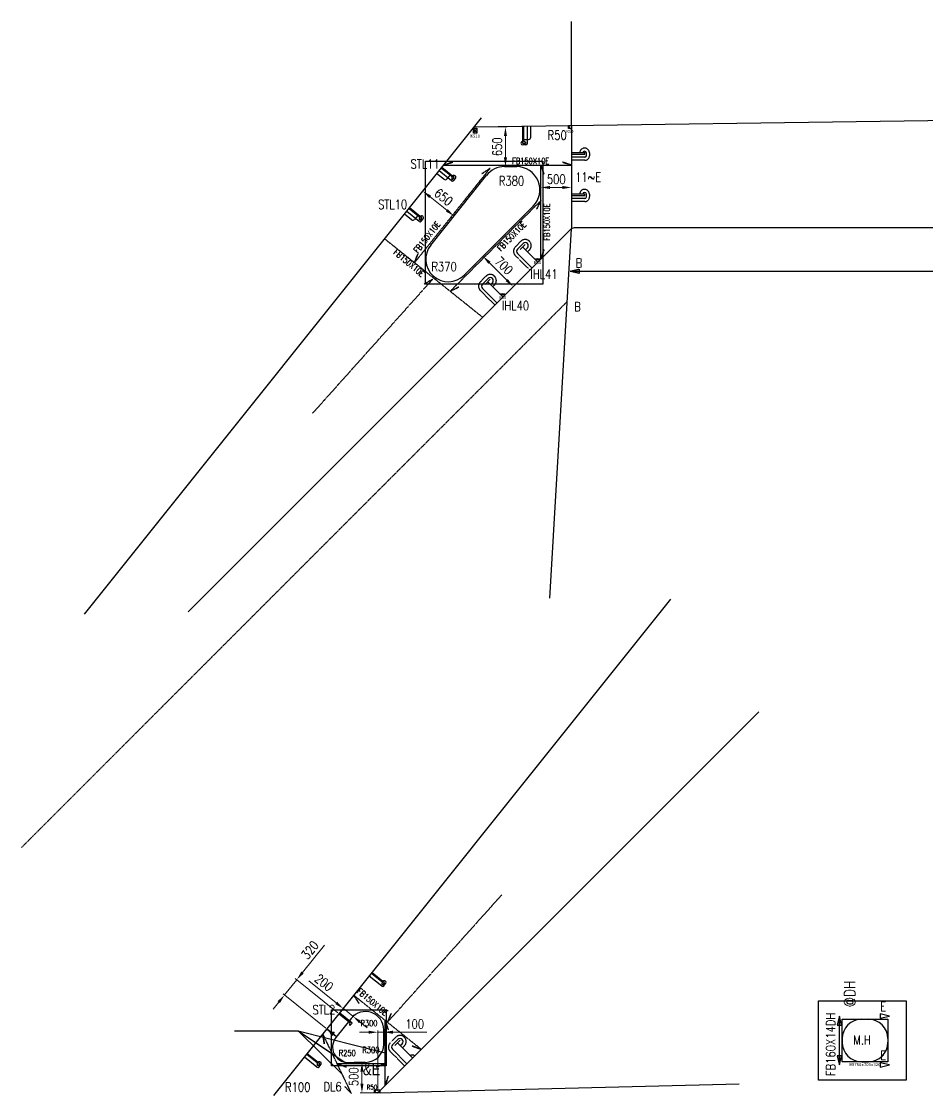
# Model space of a CAD drawing. Header units: millimetres. Extents: x 5207 to 81201, y -23793 to 43219.
# Drawn here: x 14365 to 29220, y 25619 to 43219 of the extents above; entities that cross this region are included whole.
import ezdxf
from ezdxf.enums import TextEntityAlignment as Align

# ---------------------------------------------------------------- set-up
doc = ezdxf.new("R2010")
doc.units = ezdxf.units.MM
doc.linetypes.add('CENTER', pattern=[8, 5.5, -1, 0.5, -1])
doc.linetypes.add('DASHED', pattern=[8, 6, -2])
for name, color, linetype in [('200-CO3', 7, 'Continuous'), ('Girder_Visible', 3, 'CENTER'), ('HP', 254, 'Continuous'), ('Plan_Visible', 3, 'Continuous'), ('Seam', 40, 'Continuous'), ('Stiffener_Invisible', 2, 'DASHED'), ('Stiffener_Visible', 1, 'CENTER'), ('T', 3, 'Continuous'), ('Text', 7, 'Continuous'), ('可识别开孔', 7, 'Continuous'), ('开孔识别结果', 7, 'Continuous')]:
    doc.layers.add(name, color=color, linetype=linetype)
doc.layers.add('非标开孔', color=190, linetype='Continuous', plot=False)
doc.styles.add('JITDXF', font='short.shx', dxfattribs={"width": 0.8, "bigfont": 'hzdxf.shx'})
doc.styles.add('JNRD_E1', font='romans.shx', dxfattribs={"width": 0.8})
doc.styles.get("Standard").update_dxf_attribs({"font": ''})
doc.styles.add('STYLE2', font='romans.shx', dxfattribs={"width": 0.8, "height": 120, "bigfont": 'xc02.shx'})
doc.styles.get('Standard').set_extended_font_data('SimSun')
doc.dimstyles.new('Jnrd_D150', dxfattribs={"dimtxt": 150, "dimasz": 150, "dimexe": 30, "dimexo": 30, "dimgap": 60, "dimtad": 1, "dimdec": 0, "dimrnd": 0.5, "dimzin": 0, "dimdsep": 46, "dimtxsty": 'JNRD_E1', "dimcen": 0, "dimclrd": 1, "dimclre": 1, "dimclrt": 2, "dimadec": 0, "dimazin": 0, "dimtfac": 1, "dimtdec": 0, "dimtmove": 0, "dimatfit": 3, "dimfxl": 1, "dimtolj": 1, "dimtzin": 0, "dimlwd": 5, "dimlwe": 5, "dimarcsym": 0})

# ---------------------------------------------------------------- blocks, each defined once
blk = doc.blocks.new('zw$2F2F')
at = {"color": 7, "linetype": 'Continuous'}
for p, q in [((-55, 350), (55, 350)), ((-375, 30), (-375, -30)), ((375, 30), (375, -30)), ((-55, -350), (55, -350))]:
    blk.add_line(p, q, dxfattribs=at)
for centre, start, end in [((-55, 30), 90, 180), ((55, 30), 0, 90), ((-55, -30), 180, 270), ((55, -30), 270, 0)]:
    blk.add_arc(centre, 320, start, end, dxfattribs=at)
blk = doc.blocks.new('*U141130')
for p, q in [((77, -280), (77, 0)), ((132, -180), (132, 0)), ((52, -305), (0, -305)), ((12, -215), (97, -215))]:
    blk.add_line(p, q)
for centre, radius, start, end in [((0, 0), 1, 180, 270), ((0, -275), 30, 90, 270), ((52, -280), 25, 270, 0), ((97, -180), 35, 270, 0)]:
    blk.add_arc(centre, radius, start, end)
at = {"layer": 'HP'}
for p, q in [((0, -280), (0, 0)), ((0, 0), (12, 0)), ((12, 0), (12, -231)), ((40, -280), (0, -280)), ((18, -241), (46, -258))]:
    blk.add_line(p, q, dxfattribs=at)
for centre, start, end in [((24, -231), 180, 240), ((40, -268), 270, 60)]:
    blk.add_arc(centre, 12, start, end, dxfattribs=at)
blk = doc.blocks.new('*U143132')
at = {"ltscale": 0.5}
for p, q in [((45, 385), (-85, 385)), ((-135, 335), (-135, 0)), ((0, 285), (45, 285))]:
    blk.add_line(p, q, dxfattribs=at)
at = {"linetype": 'DASHED'}
blk.add_lwpolyline([(0, 235), (45, 235, 1.000004), (45, 435), (-85, 435, 0.414095), (-185, 335), (-185, 0)], format="xyb", dxfattribs=at)
at = {"ltscale": 0.5}
for centre, start, end in [((-85, 335), 90, 180), ((45, 335), 270, 90)]:
    blk.add_arc(centre, 50, start, end, dxfattribs=at)
at = {"layer": 'T'}
for p, q in [((60, 350), (-60, 350)), ((0, 0), (0, 350))]:
    blk.add_line(p, q, dxfattribs=at)
blk = doc.blocks.new('*D152141')
at = {"color": 1, "lineweight": 5}
for p, q in [((21819, 41490), (22330, 41490)), ((22300, 41340), (22300, 40990)), ((22287, 40840), (22270, 40840))]:
    blk.add_line(p, q, dxfattribs=at)
at = {"color": 1}
for points in [[(22325, 41340), (22275, 41340), (22300, 41490)], [(22275, 40990), (22325, 40990), (22300, 40840)]]:
    blk.add_solid(points, dxfattribs=at)
at = {"layer": 'Defpoints', "color": 0}
for p in [(21789, 41490), (22300, 40840), (22317, 40840)]:
    blk.add_point(p, dxfattribs=at)
at = {"color": 2, "insert": (22165, 41165), "char_height": 150, "attachment_point": 5, "rotation": 90, "style": 'JNRD_E1'}
blk.add_mtext('\\A1;650', dxfattribs=at)
blk = doc.blocks.new('*U146135')
for p, q in [((-131, -145), (-131, 0)), ((-73, -260), (-73, 0)), ((-11, -180), (-96, -180)), ((-48, -285), (0, -285))]:
    blk.add_line(p, q)
for centre, radius, start, end in [((0, 0), 1, 270, 0), ((-96, -145), 35, 180, 270), ((-48, -260), 25, 180, 270), ((0, -255), 30, 270, 90)]:
    blk.add_arc(centre, radius, start, end)
at = {"layer": 'HP'}
for p, q in [((-11, 0), (-11, -215)), ((0, 0), (-11, 0)), ((0, -260), (0, 0)), ((-17, -224), (-42, -239)), ((-37, -260), (0, -260))]:
    blk.add_line(p, q, dxfattribs=at)
for centre, start, end in [((-37, -249), 119.989, 270), ((-22, -215), 300, 360)]:
    blk.add_arc(centre, 11, start, end, dxfattribs=at)
blk = doc.blocks.new('*D153142')
at = {"color": 1, "lineweight": 5}
for p, q in [((20929, 40414), (20929, 40414)), ((21338, 40125), (21065, 40344)), ((21436, 40008), (21436, 40008))]:
    blk.add_line(p, q, dxfattribs=at)
at = {"color": 1}
for points in [[(21080, 40364), (21049, 40325), (20947, 40438)], [(21322, 40106), (21353, 40145), (21455, 40032)]]:
    blk.add_solid(points, dxfattribs=at)
at = {"layer": 'Defpoints', "color": 0}
for p in [(20947, 40438), (20947, 40438), (21455, 40032)]:
    blk.add_point(p, dxfattribs=at)
at = {"color": 2, "insert": (21286, 40340), "char_height": 150, "attachment_point": 5, "rotation": 321.3276, "style": 'JNRD_E1'}
blk.add_mtext('\\A1;650', dxfattribs=at)
blk = doc.blocks.new('*D154143')
at = {"color": 1, "lineweight": 5}
for p, q in [((22881, 40529), (22881, 40529)), ((23031, 40499), (23232, 40499)), ((23382, 40529), (23382, 40529))]:
    blk.add_line(p, q, dxfattribs=at)
at = {"color": 1}
for points in [[(23031, 40524), (23031, 40474), (22881, 40499)], [(23232, 40474), (23232, 40524), (23382, 40499)]]:
    blk.add_solid(points, dxfattribs=at)
at = {"layer": 'Defpoints', "color": 0}
for p in [(22881, 40499), (23382, 40499), (23382, 40499)]:
    blk.add_point(p, dxfattribs=at)
at = {"color": 2, "insert": (23132, 40634), "char_height": 150, "attachment_point": 5, "style": 'JNRD_E1'}
blk.add_mtext('\\A1;500', dxfattribs=at)
blk = doc.blocks.new('*D155144')
at = {"color": 1, "lineweight": 5}
for p, q in [((21911, 39349), (21911, 39349)), ((22321, 38981), (22038, 39264)), ((22406, 38854), (22406, 38854))]:
    blk.add_line(p, q, dxfattribs=at)
at = {"color": 1}
for points in [[(22056, 39282), (22020, 39246), (21932, 39370)], [(22303, 38964), (22338, 38999), (22427, 38875)]]:
    blk.add_solid(points, dxfattribs=at)
at = {"layer": 'Defpoints', "color": 0}
for p in [(21932, 39370), (21932, 39370), (22427, 38875)]:
    blk.add_point(p, dxfattribs=at)
at = {"color": 2, "insert": (22275, 39218), "char_height": 150, "attachment_point": 5, "rotation": 315, "style": 'JNRD_E1'}
blk.add_mtext('\\A1;700', dxfattribs=at)
blk = doc.blocks.new('*U151140')
at = {"linetype": 'DASHED'}
for p, q in [((-120, -220), (-120, 0)), ((0, -295), (-45, -295))]:
    blk.add_line(p, q, dxfattribs=at)
for p, q in [((-70, -220), (-70, 0)), ((-20, 0), (-20, -220)), ((0, -220), (0, 0)), ((-45, -245), (0, -245)), ((-20, -220), (0, -220))]:
    blk.add_line(p, q)
for centre, radius, start, end in [((0, 0), 1, 270, 0), ((-45, -220), 25, 180, 270), ((0, -215), 30, 270, 90)]:
    blk.add_arc(centre, radius, start, end)
for centre, radius, start, end in [((0, -215), 80, 270, 90), ((-45, -220), 75, 180, 270)]:
    blk.add_arc(centre, radius, start, end, dxfattribs=at)
blk = doc.blocks.new('*D165153')
at = {"color": 1, "lineweight": 5}
for p, q in [((19972, 26162), (19977, 26162)), ((19947, 26012), (19947, 25812)), ((20175, 25662), (19917, 25662))]:
    blk.add_line(p, q, dxfattribs=at)
at = {"color": 1}
for points in [[(19972, 26012), (19922, 26012), (19947, 26162)], [(19922, 25812), (19972, 25812), (19947, 25662)]]:
    blk.add_solid(points, dxfattribs=at)
at = {"layer": 'Defpoints', "color": 0}
for p in [(19942, 26162), (19947, 25662), (20205, 25662)]:
    blk.add_point(p, dxfattribs=at)
at = {"color": 2, "insert": (19812, 25926), "char_height": 150, "attachment_point": 5, "rotation": 90, "style": 'JNRD_E1'}
blk.add_mtext('\\A1;500', dxfattribs=at)
blk = doc.blocks.new('*D166154')
at = {"color": 1, "lineweight": 5}
for p, q in [((20055, 26656), (19905, 26656)), ((20205, 25692), (20205, 26686)), ((20305, 26656), (20205, 26656)), ((20305, 26492), (20305, 26686)), ((20455, 26656), (21013, 26656))]:
    blk.add_line(p, q, dxfattribs=at)
at = {"color": 1}
for points in [[(20055, 26631), (20055, 26681), (20205, 26656)], [(20455, 26681), (20455, 26631), (20305, 26656)]]:
    blk.add_solid(points, dxfattribs=at)
at = {"layer": 'Defpoints', "color": 0}
for p in [(20205, 26656), (20305, 26462), (20205, 25662)]:
    blk.add_point(p, dxfattribs=at)
at = {"color": 2, "insert": (20811, 26791), "char_height": 150, "attachment_point": 5, "style": 'JNRD_E1'}
blk.add_mtext('\\A1;100', dxfattribs=at)
blk = doc.blocks.new('*D167155')
at = {"color": 1, "lineweight": 5}
for p, q in [((19525, 27135), (19074, 27497)), ((19601, 26990), (19661, 27065)), ((19799, 26917), (19642, 27042)), ((19757, 26865), (19817, 26940)), ((19916, 26823), (20033, 26729))]:
    blk.add_line(p, q, dxfattribs=at)
at = {"color": 1}
for points in [[(19510, 27116), (19541, 27155), (19642, 27042)], [(19931, 26843), (19900, 26804), (19799, 26917)]]:
    blk.add_solid(points, dxfattribs=at)
at = {"layer": 'Defpoints', "color": 0}
for p in [(19583, 26967), (19642, 27042), (19739, 26842)]:
    blk.add_point(p, dxfattribs=at)
at = {"color": 2, "insert": (19325, 27468), "char_height": 150, "attachment_point": 5, "rotation": 321.3276, "style": 'JNRD_E1'}
blk.add_mtext('\\A1;200', dxfattribs=at)
blk = doc.blocks.new('butt')
at = {"layer": 'Seam'}
blk.add_line((0, 0), (-634, 0), dxfattribs=at)
blk.add_lwpolyline([(-499, 130), (-499, -130), (-274, 0), (-499, 130)], dxfattribs=at)
blk = doc.blocks.new('*U162150')
for p, q in [((-73, -260), (-73, 0)), ((-48, -285), (0, -285))]:
    blk.add_line(p, q)
for centre, radius, start, end in [((0, 0), 1, 270, 0), ((-48, -260), 25, 180, 270), ((0, -255), 30, 270, 90)]:
    blk.add_arc(centre, radius, start, end)
at = {"layer": 'HP'}
for p, q in [((-11, 0), (-11, -215)), ((0, 0), (-11, 0)), ((0, -260), (0, 0)), ((-17, -224), (-42, -239)), ((-37, -260), (0, -260))]:
    blk.add_line(p, q, dxfattribs=at)
for centre, start, end in [((-37, -249), 119.989, 270), ((-22, -215), 300, 360)]:
    blk.add_arc(centre, 11, start, end, dxfattribs=at)
blk = doc.blocks.new('*D168156')
at = {"color": 1, "lineweight": 5}
for p, q in [((18971, 27633), (19333, 28085)), ((18678, 27266), (18878, 27516)), ((19553, 26975), (18854, 27535)), ((19353, 26725), (18654, 27285)), ((18584, 27149), (18490, 27032))]:
    blk.add_line(p, q, dxfattribs=at)
at = {"color": 1}
for points in [[(18952, 27649), (18991, 27617), (18878, 27516)], [(18603, 27133), (18564, 27165), (18678, 27266)]]:
    blk.add_solid(points, dxfattribs=at)
at = {"layer": 'Defpoints', "color": 0}
for p in [(18878, 27516), (19577, 26957), (19377, 26707)]:
    blk.add_point(p, dxfattribs=at)
at = {"color": 2, "insert": (19094, 28002), "char_height": 150, "attachment_point": 5, "rotation": 51.3276, "style": 'JNRD_E1'}
blk.add_mtext('\\A1;320', dxfattribs=at)
blk = doc.blocks.new('*U164152')
at = {"layer": 'HP'}
for p, q in [((-11, 0), (-11, -215)), ((0, 0), (-11, 0)), ((0, -260), (0, 0)), ((-17, -224), (-42, -239)), ((-37, -260), (0, -260))]:
    blk.add_line(p, q, dxfattribs=at)
for centre, start, end in [((-37, -249), 119.989, 270), ((-22, -215), 300, 360)]:
    blk.add_arc(centre, 11, start, end, dxfattribs=at)

msp = doc.modelspace()

# ---------------------------------------------------------------- linework, layer by layer
for p, q in [((23382.37, 41512.48), (23382.37, 43218.85)), ((22284.38, 40839.91), (22484.04, 40839.91)), ((21074.21, 39555.88), (21992.7, 40703.48)), ((21624.71, 39063.05), (22753.95, 40192.29, 0)), ((18901.15, 26677.31), (19706.07, 26137.05)), ((18901.15, 26677.31), (19622.03, 25970.3)), ((18901.15, 26677.31), (20329.91, 26316.76)), ((20004.91, 26162.05), (19818.93, 26162.05))]:
    msp.add_line(p, q)
msp.add_lwpolyline([(19519.69, 26568.27, 0.62895636), (19714.87, 26162.05), (20004.91, 26162.05, 0.41421356), (20304.91, 26462.05), (20304.91, 26694.42, 0.70887564), (19770.69, 26881.88), (19519.69, 26568.27)], format="xyb")
msp.add_lwpolyline([(17855.15, 26677.31), (18901.15, 26677.31), (19461.79, 26303.78)])
for centre, radius, start, end in [((22284.38, 40459.91), 380, 90, 141.327596), ((22484.04, 40459.91, 0), 380, 315, 90), ((21363.08, 39324.68, 0), 370, 141.327596, 315), ((20004.91, 26462.05), 300, 270, 0)]:
    msp.add_arc(centre, radius, start, end)
at = {"layer": '200-CO3'}
msp.add_arc((20774.13, 26231.28), 50, 45.046843, 135, dxfattribs=at)
at = {"layer": 'Girder_Visible', "ltscale": 2}
msp.add_line((23313.73, 38630.79), (14365.02, 29682.08), dxfattribs=at)
at = {"layer": 'Plan_Visible'}
for p, q in [((15399.41, 33506.02), (21909.45, 41639.91)), ((23382.36, 41513.07), (23382.36, 39821.83)), ((23347.44, 39795.84), (17096.81, 33545.21)), ((23029.39, 33771.26), (23382.36, 39821.83)), ((35173.52, 39839.78), (23453.51, 39839.78)), ((18503.36, 25618.72), (25013.4, 33752.61)), ((26451.39, 31908.55), (20200.75, 25657.91)), ((20204.99, 25662.06), (26133.33, 25808.96))]:
    msp.add_line(p, q, dxfattribs=at)
at = {"layer": 'Plan_Visible', "linetype": 'ByBlock'}
msp.add_line((21789.38, 41489.78), (32049.38, 41639.78), dxfattribs=at)
at = {"layer": 'Plan_Visible'}
msp.add_arc((23453.51, 39689.78), 150, 90, 135, dxfattribs=at)
at = {"layer": 'Seam'}
msp.add_line((19531.34, 26582.83), (19375.19, 26707.8), dxfattribs=at)
at = {"layer": 'Stiffener_Invisible'}
msp.add_line((27775.15, 26120.45), (27775.15, 26920.45), dxfattribs=at)
at = {"layer": 'Stiffener_Invisible', "linetype": 'Continuous'}
for points in [[(27775.15, 26920.45), (27740.15, 26770.45), (27810.15, 26770.45)], [(27775.15, 26120.45), (27810.15, 26270.45), (27740.15, 26270.45)]]:
    msp.add_lwpolyline(points, close=True, dxfattribs=at)
at = {"layer": 'Stiffener_Visible'}
for p, q in [((21289.25, 40864.91), (23382.39, 40864.91)), ((22882.46, 39330.98, 0), (22882.46, 40864.91, 0)), ((20808.96, 39264.48), (22046.76, 40811.03)), ((21393.59, 38796.57), (22881.46, 40284.45)), ((21921.55, 38374.01), (20321.01, 39655.02)), ((23358.04, 39125.56), (35173.52, 39125.56)), ((19133.85, 36793.15), (21104.93, 38994.09)), ((22237.8, 28905.86), (20363.95, 26819.52)), ((20918.36, 26375.5), (19815.53, 27258.16)), ((20329.91, 25787.05), (20329.91, 26846.47)), ((19775.41, 25651.08), (19308, 26623.85))]:
    msp.add_line(p, q, dxfattribs=at)
at = {"layer": 'Stiffener_Visible', "ltscale": 0.5}
msp.add_line((20329.91, 26137.05), (19541.91, 26137.05), dxfattribs=at)
at = {"layer": 'Stiffener_Visible'}
for points in [[(21289.25, 40864.91), (21439.25, 40914.91)], [(22882.46, 40864.91), (22932.46, 40714.91)], [(23382.39, 40864.91), (23232.39, 40914.91)], [(22046.76, 40811.03), (21913.99, 40725.16)], [(22881.46, 40284.45), (22810.75, 40143.03)], [(20808.96, 39264.48), (20863.66, 39412.83)], [(23358.04, 39125.56), (23508.1, 39160.2), (23508.1, 39090.93), (23358.04, 39125.56)], [(21104.93, 38994.09), (20967.61, 38915.71)], [(21393.59, 38796.57), (21535.01, 38867.28)], [(19815.53, 27258.16), (19901.4, 27125.4)], [(20363.95, 26819.52), (20426.98, 26964.53)], [(20329.91, 26846.47), (20379.91, 26696.47)], [(19308, 26623.85), (19328.82, 26467.12)], [(20918.36, 26375.5), (20770.01, 26430.2)], [(19541.91, 26137.05), (19691.91, 26087.05)], [(20329.91, 26137.05), (20179.91, 26087.05)], [(20329.91, 25787.05), (20379.91, 25937.05)], [(19775.41, 25651.08), (19664.71, 25763.98)]]:
    msp.add_lwpolyline(points, close=True, dxfattribs=at)
at = {"layer": 'Stiffener_Visible', "elevation": 0}
msp.add_lwpolyline([(22882.46, 39330.98), (22932.46, 39480.98)], close=True, dxfattribs=at)
at = {"layer": '可识别开孔'}
for centre, start, end in [((23382.39, 41513.07), 180.837598, 269.968381), ((22828.53, 39276.92), 45.046843, 135), ((22255.69, 38704.24), 45.046843, 135), ((20204.99, 25661.79), 45, 181.463172)]:
    msp.add_arc(centre, 50, start, end, dxfattribs=at)
at = {"layer": '开孔识别结果', "color": 6}
for points in [[(21775.95, 41472.75), (21833.09, 41472.75), (21833.09, 41387.03), (21775.95, 41387.03)], [(23332.39, 41512.34), (23382.36, 41512.34), (23382.36, 41463.07), (23332.39, 41463.07)], [(22793.17, 39326.92), (22863.85, 39326.92), (22863.85, 39312.27), (22793.17, 39312.27)], [(22220.33, 38754.24), (22291.01, 38754.24), (22291.01, 38739.59), (22220.33, 38739.59)], [(20154.99, 25711.79), (20240.35, 25711.79), (20240.35, 25660.52), (20154.99, 25660.52)]]:
    msp.add_lwpolyline(points, close=True, dxfattribs=at)
at = {"layer": '非标开孔'}
for points in [[(20987.67, 40929.78), (22909.95, 40929.78), (22909.95, 38916.8), (20987.67, 38916.8)], [(19450.39, 27022.74), (20342.21, 27022.74), (20342.21, 26104.4), (19450.39, 26104.4)]]:
    msp.add_lwpolyline(points, close=True, dxfattribs=at)

# ---------------------------------------------------------------- block references
msp.add_blockref('*U141130', (22582.39, 41501.37))
for name, p, rotation in [('*U151140', (23382.37, 41064.06), 90.00000000000006), ('*U146135', (21258.31, 40826.12), 51.32759560353015), ('*U151140', (23382.37, 40388.06), 90.00000000000006), ('*U146135', (20727.17, 40162.5), 51.32759560353015), ('*U143132', (22828.53, 39276.92), 44.99999999999975), ('*U143132', (22255.77, 38704.16), 44.99999999999975), ('*U162150', (20113.16, 27629.85), 51.32759560353015), ('*U164152', (19582.02, 26966.23), 51.32759560353015), ('*U143132', (20777.67, 26234.81), 44.99999999999975), ('*U162150', (19050.89, 26302.6), 51.32759560353015)]:
    msp.add_blockref(name, p, dxfattribs=dict(rotation=rotation))
at = {"layer": 'Seam', "xscale": -0.25, "yscale": 0.25, "zscale": 0.25, "rotation": 321.3275956035332}
msp.add_blockref('butt', (19375.19, 26707.8), dxfattribs=at)

# ---------------------------------------------------------------- texts
at = {"style": 'JNRD_E1', "width": 0.8}
for s, height, p in [('R50', 150, (22991.46, 41280.74)), ('STL11', 150, (20742.65, 40809.13)), ('FB150X10E', 100, (22409.1, 40883.02)), ('R380', 150, (22191.03, 40531.57)), ('11~E ', 150, (23442.61, 40592.76)), ('STL10', 150, (20211.51, 40145.5)), ('R370', 150, (21085.36, 39125.49)), ('B', 150, (23450.94, 39185.65)), ('IHL41', 150, (22706.64, 39003.34)), ('IHL40', 150, (22240.86, 38488.59)), ('B', 150, (23426.05, 38470.65)), ('STL2', 150, (19135.04, 26949.23)), ('R300', 100, (19924.19, 26754.37)), ('R300', 100, (19954.94, 26315.16)), ('R250', 100, (19567.39, 26264.51)), ('R100', 150, (18685.78, 25680.91)), ('DL6', 150, (19315.87, 25688.34)), ('R50', 75, (20024.1, 25717.38))]:
    msp.add_text(s, height=height, dxfattribs=at).set_placement(p)
for rotation, p in [(90, (23029.32, 39626.7)), (51.783813, (20863.66, 39412.83)), (45.707462, (22223.79, 39444.88)), (319.834512, (20454.38, 39420.46)), (319.834512, (19853.33, 27312.11))]:
    msp.add_text('FB150X10E', height=100, rotation=rotation, dxfattribs=at).set_placement(p)
at = {"layer": 'Text', "color": 0, "style": 'STYLE2', "width": 0.8}
msp.add_text('@DH', height=180, rotation=90, dxfattribs=at).set_placement((28035.39, 27066.93))
at = {"layer": 'Text', "ltscale": 0.5, "style": 'JNRD_E1', "width": 0.8}
msp.add_text('FB160X14DH', height=150, rotation=90, dxfattribs=at).set_placement((27706.44, 25936.9))
msp.add_text('M.H', height=150, dxfattribs=at).set_placement((28003.24, 26453.71))
at = {"layer": 'Text', "style": 'JITDXF', "width": 0.8}
msp.add_text('&E', height=200, dxfattribs=at).set_placement((19963.23, 25951.54))
at = {"layer": 'Text', "ltscale": 0.5, "char_height": 150, "width": 552.4103, "attachment_point": 1, "style": 'JNRD_E1', "bg_fill": 2}
for insert in [(28442.16, 27151.82), (28442.16, 26351.82)]:
    msp.add_mtext('E', dxfattribs=dict(at, insert=insert))
at = {"layer": '可识别开孔', "style": 'JNRD_E1', "width": 0.8}
msp.add_text('*', height=150, dxfattribs=at).set_placement((21758.8, 41322.75))
at = {"layer": '开孔识别结果', "color": 6}
for s, p in [('KS10', (21804.52, 41367.03)), ('R50', (23357.38, 41443.07)), ('R50', (22828.51, 39292.27)), ('R50', (22255.67, 38719.59))]:
    msp.add_text(s, height=50, dxfattribs=at).set_placement(p, align=Align.TOP_CENTER)

# ---------------------------------------------------------------- dimensions: what is measured, and where the dimension line sits
dim = msp.add_linear_dim(base=(22299.89, 40839.91), p1=(21789.4, 41489.91), p2=(22316.74, 40839.91), angle=90, dimstyle='Jnrd_D150')
dim.commit()
dim.dimension.update_dxf_attribs({"geometry": '*D152141', "text_midpoint": (22164.89, 41164.91)})
at = {"color": 2}
dim = msp.add_linear_dim(base=(23382.39, 40499.48), p1=(22881.46, 40499.48, 0), p2=(23382.39, 40499.48), text='500', dimstyle='Jnrd_D150', dxfattribs=at)
dim.commit()
dim.dimension.update_dxf_attribs({"geometry": '*D154143', "text_midpoint": (23131.93, 40634.48)})
for p1, p2, distance, picture, middle in [((21454.95, 40031.59), (20947.48, 40437.76), 0, '*D153142', (21285.57, 40340.07)), ((22426.74, 38875.14), (21931.77, 39370.11), 0, '*D155144', (22274.72, 39218.09)), ((19376.56, 26706.71), (19576.52, 26956.54), 895.22, '*D168156', (19093.56, 28001.81))]:
    dim = msp.add_aligned_dim(p1=p1, p2=p2, distance=distance, dimstyle='Jnrd_D150')
    dim.commit()
    dim.dimension.update_dxf_attribs({"geometry": picture, "text_midpoint": middle})
for base, p1, p2, angle, picture, middle, dimtype in [((19642.46, 27041.73), (19738.72, 26841.93), (19582.57, 26966.91), 141.327596, '*D167155', (19240.94, 27363.09), 161), ((19947.32, 25662.05), (19941.87, 26162.05), (20204.91, 25662.05), 90, '*D165153', (19947.32, 25925.73), 160)]:
    dim = msp.add_linear_dim(base=base, p1=p1, p2=p2, angle=angle, dimstyle='Jnrd_D150')
    dim.commit()
    dim.dimension.update_dxf_attribs({"geometry": picture, "text_midpoint": middle, "dimtype": dimtype})
dim = msp.add_linear_dim(base=(20204.91, 26656.38), p1=(20304.91, 26462.05), p2=(20204.91, 25662.05), dimstyle='Jnrd_D150')
dim.commit()
dim.dimension.update_dxf_attribs({"geometry": '*D166154', "text_midpoint": (20810.62, 26656.38), "dimtype": 160})

# ---------------------------------------------------------------- next in the draw order: linework, layer by layer
at = {"layer": 'Stiffener_Invisible', "linetype": 'Continuous'}
for points in [[(28595.15, 26920.45), (28445.15, 26955.45), (28445.15, 26885.45)], [(28595.15, 26120.45), (28445.15, 26155.45), (28445.15, 26085.45)]]:
    msp.add_lwpolyline(points, close=True, dxfattribs=at)
at = {"layer": '开孔识别结果', "color": 6}
msp.add_lwpolyline([(27820.15, 26870.45), (28570.15, 26870.45), (28570.15, 26170.45), (27820.15, 26170.45)], close=True, dxfattribs=at)
at = {"layer": '非标开孔'}
msp.add_lwpolyline([(27433.43, 27168.21), (28870.38, 27168.21), (28870.38, 25872.27), (27433.43, 25872.27)], close=True, dxfattribs=at)

# ---------------------------------------------------------------- next in the draw order: block references
at = {"layer": '可识别开孔', "color": 4, "linetype": 'Continuous'}
msp.add_blockref('zw$2F2F', (28195.15, 26520.45), dxfattribs=at)

# ---------------------------------------------------------------- next in the draw order: texts
at = {"layer": '开孔识别结果', "color": 6}
msp.add_text('HR750x700x320', height=50, dxfattribs=at).set_placement((28195.15, 26150.45), align=Align.TOP_CENTER)

doc.saveas('drawing.dxf')
